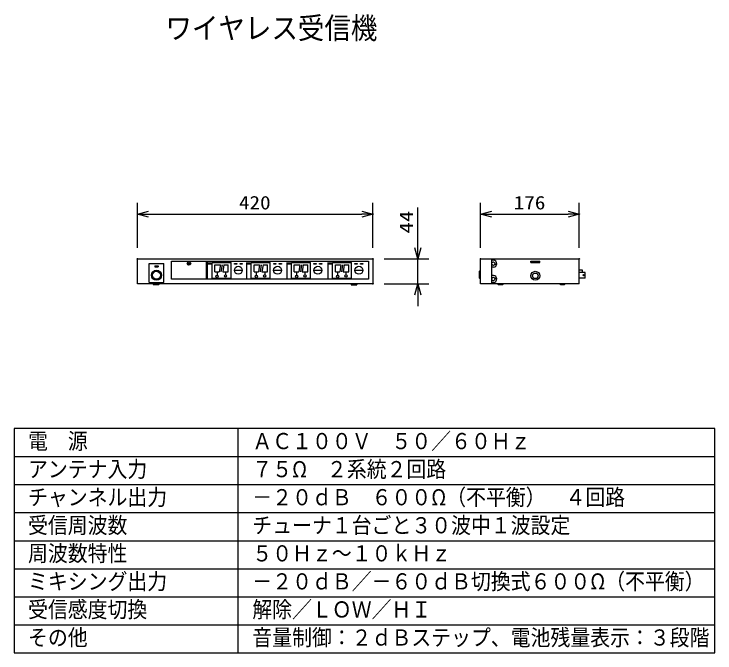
# Model space of a CAD drawing. Units: millimetres, scale not verified. Extents: x -63 to 63, y -57 to 57.
import ezdxf
from ezdxf.enums import TextEntityAlignment as Align

# ---------------------------------------------------------------- set-up
doc = ezdxf.new("R2010")
doc.units = ezdxf.units.MM
doc.header["$LTSCALE"] = 0.190236
doc.header["$PDMODE"] = 32
doc.header["$PDSIZE"] = 0.0951
for name, color, linetype in [('0-0_MOJI1', 2, 'Continuous'), ('0-1_GAIKEI', 1, 'Continuous'), ('0-2_WAKU', 3, 'Continuous'), ('0-3_DEFPOINTS', 7, 'Continuous')]:
    doc.layers.add(name, color=color, linetype=linetype)
doc.styles.add('ＭＳ ゴシック', font='')
doc.styles.get('ＭＳ ゴシック').set_extended_font_data('MS Gothic')

# ---------------------------------------------------------------- blocks, each defined once
blk = doc.blocks.new('_OPEN30')
at = {"layer": '0-3_DEFPOINTS'}
blk.add_line((0, 0), (-1, 0), dxfattribs=at)
blk.add_lwpolyline([(-1, 0.26795), (0, 0), (-1, -0.26795)], dxfattribs=at)

msp = doc.modelspace()

# ---------------------------------------------------------------- linework, layer by layer
at = {"layer": '0-1_GAIKEI', "color": 7}
for p, q in [((-40.5001, 13.7), (1.5, 13.7)), ((-40.5001, 9.3), (-40.5001, 13.7)), ((1.5, 13.7), (1.5, 9.3)), ((20.7, 13.7), (38.3001, 13.7)), ((20.7, 9.3), (20.7, 13.7)), ((38.3001, 9.3), (38.3001, 13.7)), ((1.5, 9.3), (-40.5001, 9.3)), ((38.3001, 9.3), (20.7, 9.3))]:
    msp.add_line(p, q, dxfattribs=at)
at = {"layer": '0-1_GAIKEI'}
for p, q in [((-38.4001, 9.5), (-38.4001, 12.9)), ((-38.4001, 12.9), (-35.8001, 12.9)), ((-35.8001, 9.5), (-35.8001, 12.9)), ((-34.4001, 13.3), (0.7, 13.3)), ((-34.4001, 10.1), (-34.4001, 13.3)), ((-31.5396, 12.8837), (-31.0916, 12.8837)), ((-31.3156, 13.1161), (-31.3156, 12.6678)), ((-28.2, 10.1), (-28.2, 13.3)), ((-28, 10.1), (-28, 13.3)), ((-27.9403, 12.7813), (-27.9403, 13.0222)), ((-27.9403, 13.0222), (-27.2443, 13.0222)), ((-27.2443, 12.7813), (-27.9403, 12.7813)), ((-27.2443, 13.0222), (-27.2443, 12.7813)), ((-27.1908, 13.1), (-23.7908, 13.1)), ((-27.1908, 10.3), (-27.1908, 13.1)), ((-26.6908, 12.678), (-25.6908, 12.678)), ((-26.6908, 11.411), (-26.6908, 12.678)), ((-25.6908, 12.678), (-25.8908, 11.411)), ((-25.3908, 12.678), (-25.5908, 11.411)), ((-25.0908, 12.678), (-25.2908, 11.411)), ((-25.0908, 12.678), (-24.2908, 12.678)), ((-24.2908, 11.411), (-24.2908, 12.678)), ((-23.7908, 10.3), (-23.7908, 13.1)), ((-23.1874, 12.7735), (-23.1874, 12.8883)), ((-23.1874, 12.8883), (-22.7874, 12.8883)), ((-22.7874, 12.7735), (-23.1874, 12.7735)), ((-22.7874, 12.8883), (-22.7874, 12.7735)), ((-21, 10.3), (-21, 13.1)), ((-20.2, 13.1), (-16.8, 13.1)), ((-20.2, 10.3), (-20.2, 13.1)), ((-19.7, 11.411), (-19.7, 12.678)), ((-18.4, 12.678), (-18.6, 11.411)), ((-18.1, 12.678), (-18.3, 11.411)), ((-18.1, 12.678), (-17.3, 12.678)), ((-17.3, 11.411), (-17.3, 12.678)), ((-16.8, 10.3), (-16.8, 13.1)), ((-16.1966, 12.8883), (-15.7966, 12.8883)), ((-16.1966, 12.7735), (-16.1966, 12.8883)), ((-15.7966, 12.7735), (-16.1966, 12.7735)), ((-15.7966, 12.8883), (-15.7966, 12.7735)), ((-15.2011, 12.7735), (-15.2011, 12.8883)), ((-15.2011, 12.8883), (-14.8011, 12.8883)), ((-14.8011, 12.7735), (-15.2011, 12.7735)), ((-14.8011, 12.8883), (-14.8011, 12.7735)), ((-13.8, 10.3), (-13.8, 13.1)), ((-13.7632, 12.7813), (-13.7632, 13.0222)), ((-13.7632, 13.0222), (-13.0672, 13.0222)), ((-13.0672, 12.7813), (-13.7632, 12.7813)), ((-13.0672, 13.0222), (-13.0672, 12.7813)), ((-13.0137, 13.1), (-9.6137, 13.1)), ((-13.0137, 10.3), (-13.0137, 13.1)), ((-12.5137, 12.678), (-11.5137, 12.678)), ((-12.5137, 11.411), (-12.5137, 12.678)), ((-11.5137, 12.678), (-11.7137, 11.411)), ((-11.2137, 12.678), (-11.4137, 11.411)), ((-10.9137, 12.678), (-11.1137, 11.411)), ((-10.9137, 12.678), (-10.1137, 12.678)), ((-10.1137, 11.411), (-10.1137, 12.678)), ((-9.6137, 10.3), (-9.6137, 13.1)), ((-9.0103, 12.7735), (-9.0103, 12.8883)), ((-9.0103, 12.8883), (-8.6103, 12.8883)), ((-8.6103, 12.7735), (-9.0103, 12.7735)), ((-8.6103, 12.8883), (-8.6103, 12.7735)), ((-6.5, 10.3), (-6.5, 13.1)), ((-6.4495, 12.7813), (-6.4495, 13.0222)), ((-6.4495, 13.0222), (-5.7535, 13.0222)), ((-5.7535, 12.7813), (-6.4495, 12.7813)), ((-5.7535, 13.0222), (-5.7535, 12.7813)), ((-5.7, 13.1), (-2.3, 13.1)), ((-5.7, 10.3), (-5.7, 13.1)), ((-5.2, 12.678), (-4.2, 12.678)), ((-5.2, 11.411), (-5.2, 12.678)), ((-4.2, 12.678), (-4.4, 11.411)), ((-3.9, 12.678), (-4.1, 11.411)), ((-3.6, 12.678), (-3.8, 11.411)), ((-3.6, 12.678), (-2.8, 12.678)), ((-2.8, 11.411), (-2.8, 12.678)), ((-2.3, 10.3), (-2.3, 13.1)), ((-1.6966, 12.7735), (-1.6966, 12.8883)), ((-1.6966, 12.8883), (-1.2966, 12.8883)), ((-1.2966, 12.7735), (-1.6966, 12.7735)), ((-1.2966, 12.8883), (-1.2966, 12.7735)), ((-0.7011, 12.8883), (-0.3011, 12.8883)), ((-0.7011, 12.7735), (-0.7011, 12.8883)), ((-0.3011, 12.7735), (-0.7011, 12.7735)), ((-0.3011, 12.8883), (-0.3011, 12.7735)), ((0.7, 13.3), (0.7, 10.1)), ((23, 13.4644), (22.6988, 13.4644)), ((22.7, 9.3), (22.7, 13.7)), ((29.65, 13.3), (31.2501, 13.3)), ((29.65, 13.1), (29.65, 13.3)), ((29.65, 13.1), (31.2501, 13.1)), ((31.2501, 13.1), (31.2501, 13.3)), ((-37.4001, 12.5), (-36.8001, 12.5)), ((-37.4001, 12.5), (-37.4001, 12.3)), ((-37.4001, 12.3), (-36.8001, 12.3)), ((-36.8001, 12.5), (-36.8001, 12.3)), ((-26.6908, 11.411), (-25.8908, 11.411)), ((-26.2908, 11.411), (-26.2908, 10.8243)), ((-25.2908, 11.411), (-24.2908, 11.411)), ((-24.7908, 11.411), (-24.7908, 10.874)), ((-23.1908, 11.6915), (-21.7908, 11.6915)), ((-19.7, 11.411), (-18.9, 11.411)), ((-19.3, 11.411), (-19.3, 10.8243)), ((-18.3, 11.411), (-17.3, 11.411)), ((-17.8, 11.411), (-17.8, 10.874)), ((-16.2, 11.6915), (-14.8, 11.6915)), ((-12.5137, 11.411), (-11.7137, 11.411)), ((-12.1137, 11.411), (-12.1137, 10.8243)), ((-11.1137, 11.411), (-10.1137, 11.411)), ((-10.6137, 11.411), (-10.6137, 10.874)), ((-9.0137, 11.6915), (-7.6137, 11.6915)), ((-5.2, 11.411), (-4.4, 11.411)), ((-4.8, 11.411), (-4.8, 10.8243)), ((-3.8, 11.411), (-2.8, 11.411)), ((-3.3, 11.411), (-3.3, 10.874)), ((-1.7, 11.6915), (-0.3, 11.6915)), ((20.5, 11.5), (20.7, 11.7)), ((20.5, 10.3), (20.5, 11.5)), ((23, 12.2644), (22.6988, 12.2644)), ((39.3601, 11.3), (38.3001, 11.3)), ((39.3601, 10.3), (39.3601, 11.3)), ((0.7, 10.1), (-34.4001, 10.1)), ((-27.1908, 10.3), (-23.7908, 10.3)), ((-20.2, 10.3), (-16.8, 10.3)), ((-13.0137, 10.3), (-9.6137, 10.3)), ((-5.7, 10.3), (-2.3, 10.3)), ((20.5, 10.3), (20.7, 10.1)), ((23, 10.7356), (22.7, 10.7356)), ((39.3601, 10.3), (38.3001, 10.3)), ((-38.4001, 9.5), (-35.8001, 9.5)), ((-37.7001, 9.3), (-37.6501, 9.1)), ((-36.6501, 9.1), (-37.6501, 9.1)), ((-36.6001, 9.3), (-36.6501, 9.1)), ((-1.3, 9.3), (-1.35, 9.1)), ((23, 9.5356), (22.7, 9.5356)), ((23.9, 9.1), (23.7, 9.3)), ((24.5, 9.1), (23.9, 9.1)), ((24.5, 9.1), (24.7, 9.3)), ((35.0001, 9.1), (34.8001, 9.3)), ((35.6001, 9.1), (35.0001, 9.1)), ((35.6001, 9.1), (35.8001, 9.3))]:
    msp.add_line(p, q, dxfattribs=at)
for points in [[(-22.1919, 12.8883), (-21.7919, 12.8883), (-21.7919, 12.7735), (-22.1919, 12.7735)], [(-20.9496, 13.0222), (-20.2536, 13.0222), (-20.2536, 12.7813), (-20.9496, 12.7813)], [(-8.0148, 12.8883), (-7.6148, 12.8883), (-7.6148, 12.7735), (-8.0148, 12.7735)]]:
    msp.add_lwpolyline(points, close=True, dxfattribs=at)
for points in [[(-19.7, 12.678), (-18.7, 12.678), (-18.9, 11.411)], [(38.9001, 11.3), (38.9001, 11.7), (38.3001, 11.7)], [(-2.4, 9.3), (-2.35, 9.1), (-1.35, 9.1)]]:
    msp.add_lwpolyline(points, dxfattribs=at)
for centre, radius in [((-31.3054, 12.8966), 0.315), ((23, 12.8644), 0.3), ((-37.1001, 10.8), 0.9), ((-37.1001, 10.8), 0.7), ((-22.4908, 11.6915), 0.7), ((-15.5, 11.6915), 0.7), ((-8.3137, 11.6915), 0.7), ((-1, 11.6915), 0.7), ((30.45, 10.7), 0.8), ((-26.2946, 10.6243), 0.2), ((-24.7946, 10.6741), 0.2), ((-19.3038, 10.6243), 0.2), ((-17.8038, 10.6741), 0.2), ((-12.1175, 10.6243), 0.2), ((-10.6175, 10.6741), 0.2), ((-4.8038, 10.6243), 0.2), ((-3.3038, 10.6741), 0.2), ((23, 10.1356), 0.3), ((30.45, 10.7), 0.5), ((39.0707, 10.8235), 0.1069)]:
    msp.add_circle(centre, radius, dxfattribs=at)
for centre in [(23, 12.8644), (23, 10.1356)]:
    msp.add_arc(centre, 0.6, 270, 90, dxfattribs=at)
at = {"layer": '0-2_WAKU'}
for p, q in [((-40.5001, 15.7), (-40.5001, 23.7)), ((1.5, 15.7), (1.5, 23.7)), ((9.5, 15.7), (9.5, 22.8667)), ((20.7, 15.7), (20.7, 23.7)), ((38.3001, 15.7), (38.3001, 23.7)), ((-38.5001, 21.7), (-0.5, 21.7)), ((22.7, 21.7), (36.3001, 21.7)), ((3.5, 13.7), (11.5, 13.7)), ((9.5, 9.3), (9.5, 13.7)), ((3.5, 9.3), (11.5, 9.3)), ((9.5, 7.3), (9.5, 5.3))]:
    msp.add_line(p, q, dxfattribs=at)
at = {"layer": '0-2_WAKU', "color": 4}
for p, q in [((-62.5001, -16.5), (-62.5001, -56.5001)), ((62.5001, -16.5), (-62.5001, -16.5)), ((-22.5, -56.5001), (-22.5, -16.5)), ((62.5001, -56.5001), (62.5001, -16.5)), ((-62.5001, -56.5001), (62.5001, -56.5001))]:
    msp.add_line(p, q, dxfattribs=at)
at = {"layer": '0-2_WAKU', "color": 1}
for p, q in [((-62.5001, -21.5), (62.5001, -21.5)), ((-62.5001, -26.5), (62.5001, -26.5)), ((-62.5001, -31.5001), (62.5001, -31.5001)), ((-62.5001, -36.5001), (62.5001, -36.5001)), ((-62.5001, -41.5001), (62.5001, -41.5001)), ((-62.5001, -46.5001), (62.5001, -46.5001)), ((-62.5001, -51.5001), (62.5001, -51.5001))]:
    msp.add_line(p, q, dxfattribs=at)
at = {"layer": '0-3_DEFPOINTS'}
for p in [(1.5, 21.7), (38.3001, 21.7), (-40.5001, 13.7), (1.5, 13.7), (9.5, 13.7), (20.7, 13.7), (38.3001, 13.7), (1.5, 9.3)]:
    msp.add_point(p, dxfattribs=at)

# ---------------------------------------------------------------- block references
at = {"layer": '0-2_WAKU', "xscale": 2, "yscale": 2}
for p, rotation in [((-40.5001, 21.7), 180), ((20.7, 21.7), 180), ((9.5, 13.7), 270), ((9.5, 9.3), 90)]:
    msp.add_blockref('_OPEN30', p, dxfattribs=dict(at, rotation=rotation))
for p in [(1.5, 21.7), (38.3001, 21.7)]:
    msp.add_blockref('_OPEN30', p, dxfattribs=at)

# ---------------------------------------------------------------- texts
at = {"layer": '0-0_MOJI1', "style": 'ＭＳ ゴシック', "width": 0.9}
for s, height, p in [('ワイヤレス受信機', 3.848, (-35.5001, 51.7599)), ('電\u3000源', 2.887, (-60.0001, -21.0552)), ('ＡＣ１００Ｖ\u3000５０／６０Ｈｚ', 2.887, (-20, -21.0552)), ('アンテナ入力', 2.887, (-60.0001, -26.0552)), ('７５Ω\u3000２系統２回路', 2.887, (-20, -26.0552)), ('チャンネル出力', 2.887, (-60.0001, -31.0552)), ('－２０ｄＢ\u3000６００Ω（不平衡）\u3000４回路', 2.887, (-20, -31.0552)), ('受信周波数', 2.887, (-60.0001, -36.0552)), ('チューナ１台ごと３０波中１波設定', 2.887, (-20, -36.0552)), ('周波数特性', 2.887, (-60.0001, -41.0552)), ('５０Ｈｚ～１０ｋＨｚ', 2.887, (-20, -41.0552)), ('ミキシング出力', 2.887, (-60.0001, -46.0552)), ('－２０ｄＢ／－６０ｄＢ切換式６００Ω（不平衡）', 2.887, (-20, -46.0552)), ('受信感度切換', 2.887, (-60.0001, -51.0552)), ('解除／ＬＯＷ／ＨＩ', 2.887, (-20, -51.0552)), ('その他', 2.887, (-60.0001, -56.0552)), ('音量制御：２ｄＢステップ、電池残量表示：３段階', 2.887, (-20, -56.0552))]:
    msp.add_text(s, height=height, dxfattribs=at).set_placement(p, align=Align.BOTTOM_LEFT)
at = {"layer": '0-2_WAKU', "style": 'ＭＳ ゴシック', "width": 1.15}
for s, p in [('420', (-22.3872, 21.8096)), ('176', (26.6129, 21.8096))]:
    msp.add_text(s, height=2.406, dxfattribs=at).set_placement(p, align=Align.BOTTOM_LEFT)
at = {"layer": '0-2_WAKU', "style": 'ＭＳ ゴシック', "width": 1.25}
msp.add_text('44', height=2.406, rotation=90, dxfattribs=at).set_placement((9.3904, 18.2164), align=Align.BOTTOM_LEFT)

doc.saveas('drawing.dxf')
